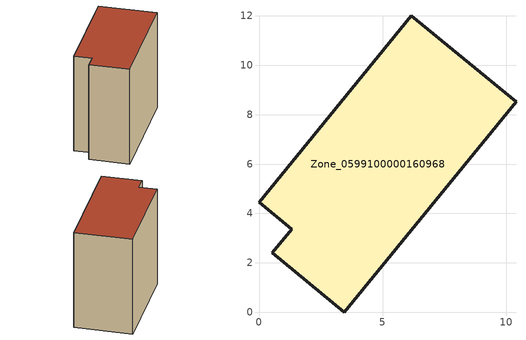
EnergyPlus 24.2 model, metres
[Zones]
Zone_0599100000160968
 floor ground (C_G): 0.54,2.4 1.32,3.36 0,4.45 6.16,12 10.4,8.53 3.45,0 z0
 wall outside (C_F): 1.32,3.36 0.54,2.4 3.45,0 10.4,8.53 6.16,12 0,4.45 1.32,3.36 z0:9.74
 roof outside (C_R): 6.16,12 0,4.45 1.32,3.36 0.54,2.4 3.45,0 10.4,8.53 z9.74
[BUILDING]
Pand.0599100000160968: North Axis=0; Terrain=City; Loads Convergence Tolerance Value=0.04; Temperature Convergence Tolerance Value=0.4; Solar Distribution=FullExterior; Maximum Number of Warmup Days=25; Minimum Number of Warmup Days=1
[Site:Location]
Rotterdam.The.Hague.AP_ZH_NLD Design_Conditions: Latitude=51.96; Longitude=4.45; Time Zone=1; Elevation=-4.5
[SITE:GROUNDTEMPERATURE:BUILDINGSURFACE]
18, 18, 18, 18, 18, 18, 18, 18, 18, 18, 18, 18
[MATERIAL] Thermal Absorptance=0.9; Solar Absorptance=0.7; Visible Absorptance=0.7
Name | Roughness | Thickness | Conductivity | Density | Specific Heat
G.TI.1946 | MediumSmooth | 0.15 | 1 | 540 | 1210
F.TI.1946 | Rough | 0.3 | 0.857143 | 1920 | 840
R.TI.1946 | MediumRough | 0.2 | 0.1 | 1500 | 1000
[CONSTRUCTION]
C_G: G.TI.1946
C_F: F.TI.1946
C_R: R.TI.1946
[ZONE]
Zone_0599100000160968: Type=1; Multiplier=1; Ceiling Height=Autocalculate; Volume=Autocalculate; Floor Area=autocalculate; Part of Total Floor Area=Yes
[ZONEINFILTRATION:DESIGNFLOWRATE]
Infil_Zone_0599100000160968: Zone or ZoneList or Space or SpaceList=Zone_0599100000160968; Schedule=AlwaysOn; Design Flow Rate Calculation Method=Flow/Area; Flow Rate per Floor Area=0.003; Constant Term Coefficient=1; Temperature Term Coefficient=0; Velocity Term Coefficient=0; Velocity Squared Term Coefficient=0
[HVACTEMPLATE:ZONE:IDEALLOADSAIRSYSTEM]
Zone_0599100000160968: Maximum Heating Supply Air Temperature=50; Minimum Cooling Supply Air Temperature=13; Maximum Heating Supply Air Humidity Ratio=0.0156; Minimum Cooling Supply Air Humidity Ratio=0.0077; Heating Limit=NoLimit; Cooling Limit=NoLimit; Dehumidification Control Type=ConstantSensibleHeatRatio; Cooling Sensible Heat Ratio=0.7; Dehumidification Setpoint=60; Humidification Control Type=None; Humidification Setpoint=30; Outdoor Air Method=None; Outdoor Air Flow Rate per Person=0.00944; Outdoor Air Flow Rate per Zone Floor Area=0; Outdoor Air Flow Rate per Zone=0; Demand Controlled Ventilation Type=None; Outdoor Air Economizer Type=NoEconomizer; Heat Recovery Type=None; Sensible Heat Recovery Effectiveness=0.7; Latent Heat Recovery Effectiveness=0.65
[ZONECONTROL:THERMOSTAT]
ThermostatControl_Zone_0599100000160968: Zone or ZoneList=Zone_0599100000160968; Control Type Schedule=DualSetpointControlType; Control 1=Thermostat_Zone_0599100000160968; Temperature Difference Between Cutout And Setpoint=0
[THERMOSTATSETPOINT:DUALSETPOINT]
Thermostat_Zone_0599100000160968: Heating Setpoint Temperature Schedule=HeatingSetpoint_Zone_0599100000160968; Cooling Setpoint Temperature Schedule=CoolingSetpoint_Zone_0599100000160968
[SCHEDULE:COMPACT]
HeatingSetpoint_Zone_0599100000160968: Through: 12/31, For: AllDays, Until: 24:00, 21
CoolingSetpoint_Zone_0599100000160968: Through: 12/31, For: AllDays, Until: 24:00, 24
DualSetpointControlType: Through: 12/31, For: AllDays, Until: 24:00, 4
AlwaysOn: Through: 12/31, For: AllDays, Until: 24:00, 1
